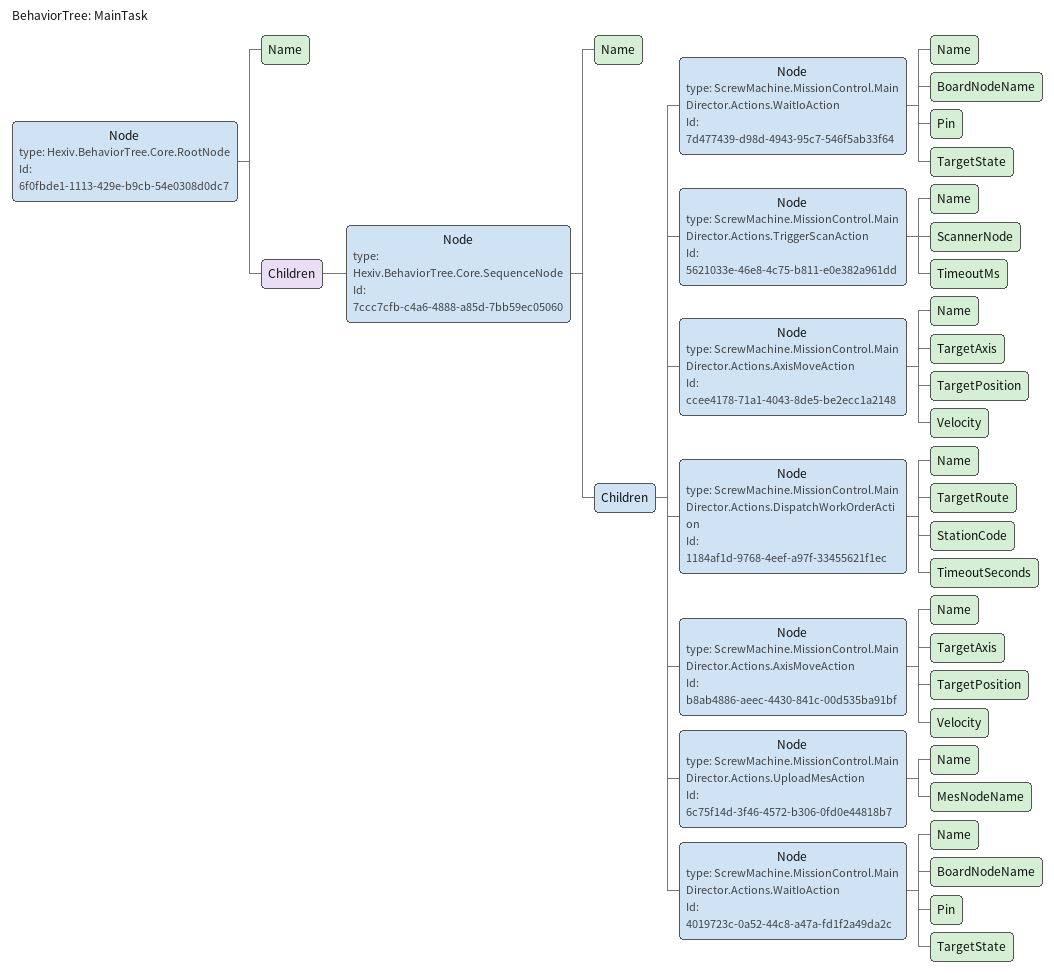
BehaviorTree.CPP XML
<?xml version="1.0" encoding="utf-8"?>
<root>
  <BehaviorTree ID="MainTask">
    <Node type="Hexiv.BehaviorTree.Core.RootNode" Id="6f0fbde1-1113-429e-b9cb-54e0308d0dc7">
      <Name>任务起点 (Root)</Name>
      <Children>
        <Node type="Hexiv.BehaviorTree.Core.SequenceNode" Id="7ccc7cfb-c4a6-4888-a85d-7bb59ec05060">
          <Name>顺序执行 (Sequence)</Name>
          <Children>
            <Node type="ScrewMachine.MissionControl.MainDirector.Actions.WaitIoAction" Id="7d477439-d98d-4943-95c7-546f5ab33f64">
              <Name>挂起等待 IO 信号-0</Name>
              <BoardNodeName>motionboard_1</BoardNodeName>
              <Pin>0</Pin>
              <TargetState>True</TargetState>
            </Node>
            <Node type="ScrewMachine.MissionControl.MainDirector.Actions.TriggerScanAction" Id="5621033e-46e8-4c75-b811-e0e382a961dd">
              <Name>扫码枪触发-Y1</Name>
              <ScannerNode>scanner_y1</ScannerNode>
              <TimeoutMs>3000</TimeoutMs>
            </Node>
            <Node type="ScrewMachine.MissionControl.MainDirector.Actions.AxisMoveAction" Id="ccee4178-71a1-4043-8de5-be2ecc1a2148">
              <Name>单轴移动Y1-移动到工作位</Name>
              <TargetAxis>axis_y1</TargetAxis>
              <TargetPosition>0</TargetPosition>
              <Velocity>100</Velocity>
            </Node>
            <Node type="ScrewMachine.MissionControl.MainDirector.Actions.DispatchWorkOrderAction" Id="1184af1d-9768-4eef-a97f-33455621f1ec">
              <Name>派发加工订单 (Y1轴用)</Name>
              <TargetRoute>dispenser_center.order</TargetRoute>
              <StationCode>Y1</StationCode>
              <TimeoutSeconds>60</TimeoutSeconds>
            </Node>
            <Node type="ScrewMachine.MissionControl.MainDirector.Actions.AxisMoveAction" Id="b8ab4886-aeec-4430-841c-00d535ba91bf">
              <Name>单轴移动Y1-移动到上下料位</Name>
              <TargetAxis>axis_y1</TargetAxis>
              <TargetPosition>-500</TargetPosition>
              <Velocity>100</Velocity>
            </Node>
            <Node type="ScrewMachine.MissionControl.MainDirector.Actions.UploadMesAction" Id="6c75f14d-3f46-4572-b306-0fd0e44818b7">
              <Name>上传 MES 记录-Y1</Name>
              <MesNodeName>mockmesnode</MesNodeName>
            </Node>
            <Node type="ScrewMachine.MissionControl.MainDirector.Actions.WaitIoAction" Id="4019723c-0a52-44c8-a47a-fd1f2a49da2c">
              <Name>挂起等待 IO 信号-0</Name>
              <BoardNodeName>motionboard_1</BoardNodeName>
              <Pin>0</Pin>
              <TargetState>False</TargetState>
            </Node>
          </Children>
        </Node>
      </Children>
    </Node>
  </BehaviorTree>
</root>
